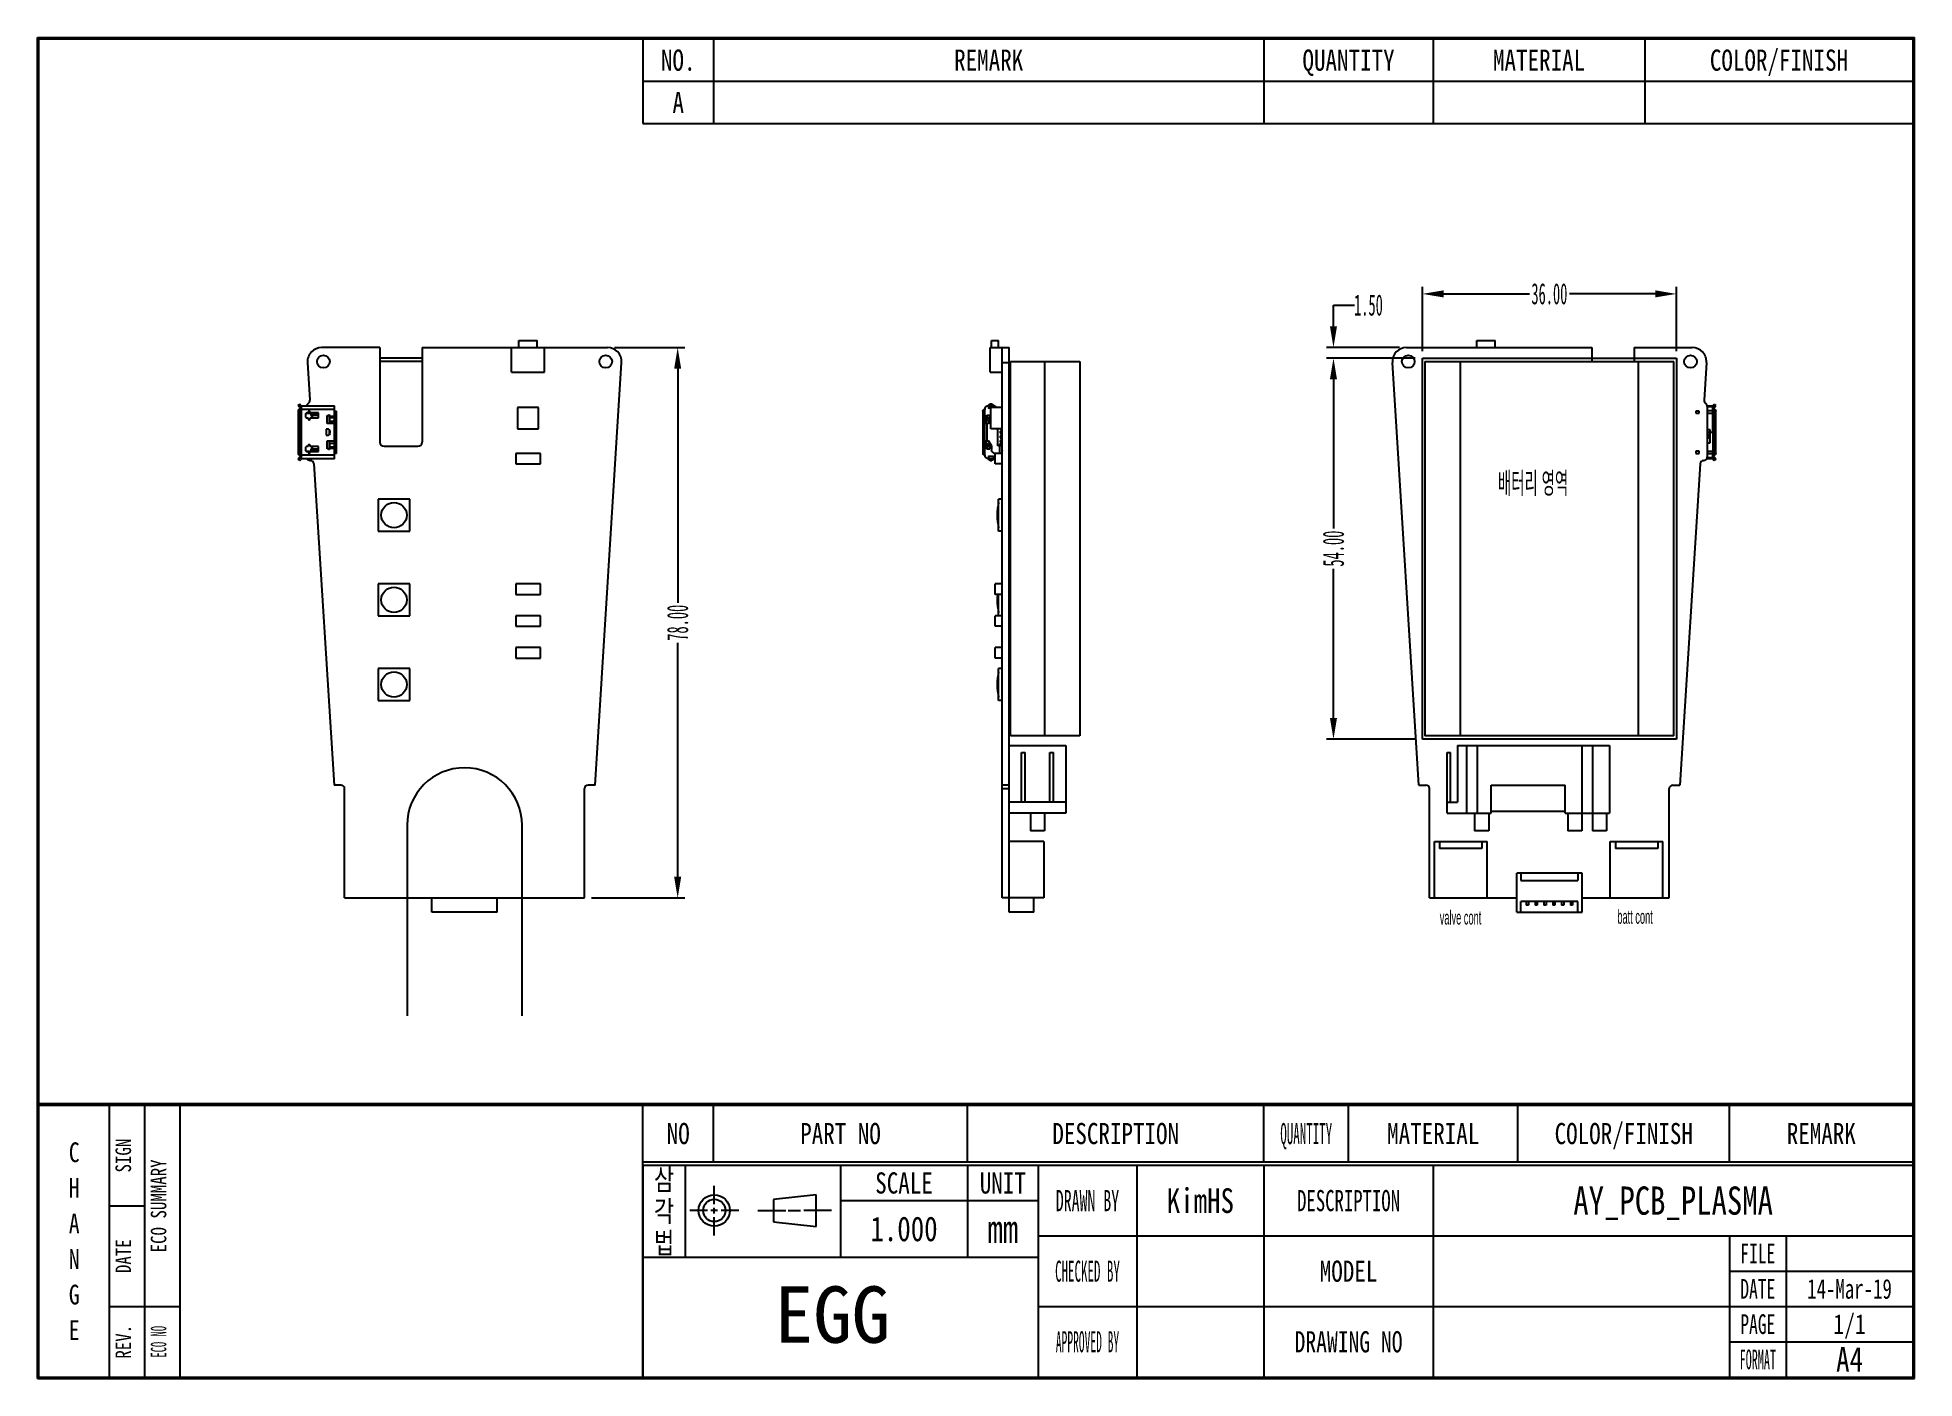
# Model space of a CAD drawing. Header units: millimetres. Extents: x 15 to 281, y 10 to 200.
import ezdxf

# ---------------------------------------------------------------- set-up
doc = ezdxf.new("R2010")
doc.units = ezdxf.units.MM
doc.header["$LTSCALE"] = 16.335
doc.header["$PDSIZE"] = 0.5
doc.layers.get('0').update_dxf_attribs({"linetype": 'CONTINUOUS'})
doc.layers.get('Defpoints').update_dxf_attribs({"linetype": 'CONTINUOUS'})
for name, color, linetype in [('3_ALL_AXES', 7, 'CONTINUOUS'), ('5_ALL_CURVES', 7, 'CONTINUOUS'), ('7_ALL_FEATURES', 7, 'CONTINUOUS')]:
    doc.layers.add(name, color=color, linetype=linetype)
doc.styles.get("Standard").update_dxf_attribs({"font": 'txt', "width": 0.5})
doc.styles.add('TEXTSTYLE_2', font='txt')
doc.styles.add('TEXTSTYLE_3', font='txt', dxfattribs={"width": 0.8})
doc.styles.add('TEXTSTYLE_4', font='txt', dxfattribs={"width": 0.55})
doc.styles.add('TEXTSTYLE_5', font='txt', dxfattribs={"width": 0.65})
doc.styles.add('TEXTSTYLE_6', font='txt', dxfattribs={"width": 0.45})
doc.styles.add('TEXTSTYLE_7', font='txt', dxfattribs={"width": 0.7})
doc.styles.add('TEXTSTYLE_8', font='txt', dxfattribs={"width": 0.4})
doc.styles.add('TEXTSTYLE_9', font='txt', dxfattribs={"width": 0.75})
doc.dimstyles.get("Standard").update_dxf_attribs({"dimtxt": 3, "dimasz": 3, "dimexe": 0.18, "dimexo": 0.0625, "dimgap": 0.09, "dimtad": 1, "dimzin": 0, "dimdsep": 46, "dimtxsty": 'STANDARD', "dimcen": 0.09, "dimadec": 0, "dimazin": 0, "dimtol": 1, "dimtp": 0.016, "dimtm": 0.016, "dimtfac": 1, "dimtofl": 0, "dimtmove": 0, "dimatfit": 3, "dimfxl": 1, "dimtolj": 1, "dimtzin": 0, "dimarcsym": 0})

# ---------------------------------------------------------------- blocks, each defined once
blk = doc.blocks.new('SYMBOL_2_BL0', base_point=(117.48, 33.77))
at = {"color": 3, "linetype": 'Continuous'}
for p, q in [((110.91, 34.68), (110.91, 37.27)), ((125.33, 36.01), (119.3, 35.35)), ((119.3, 35.35), (119.3, 32.2)), ((125.33, 31.54), (125.33, 36.01)), ((109.96, 33.8), (107.42, 33.8)), ((111.38, 33.8), (110.43, 33.8)), ((110.91, 33.36), (110.91, 34.19)), ((110.91, 30.27), (110.91, 32.86)), ((114.39, 33.8), (111.86, 33.8)), ((117.09, 33.8), (121.05, 33.8)), ((119.3, 32.2), (125.33, 31.54)), ((121.36, 33.8), (123.11, 33.8)), ((127.54, 33.8), (123.58, 33.8))]:
    blk.add_line(p, q, dxfattribs=at)
for radius in [2.22, 1.58]:
    blk.add_circle((110.91, 33.8), radius, dxfattribs=at)
blk = doc.blocks.new('*D1')
at = {"color": 1, "lineweight": -2, "transparency": 16777216}
for p, q in [((96.78, 156.08), (106.72, 156.08)), ((105.72, 153.08), (105.72, 119.92)), ((105.72, 81.08), (105.72, 114.24)), ((93.52, 78.08), (106.72, 78.08))]:
    blk.add_line(p, q, dxfattribs=at)
at = {"color": 1, "transparency": 16777216}
for points in [[(105.22, 153.08), (106.22, 153.08), (105.72, 156.08)], [(105.22, 81.08), (106.22, 81.08), (105.72, 78.08)]]:
    blk.add_solid(points, dxfattribs=at)
at = {"layer": 'Defpoints', "color": 0, "transparency": 16777216}
for p in [(95.78, 156.08), (92.52, 78.08), (105.72, 78.08)]:
    blk.add_point(p, dxfattribs=at)
at = {"color": 1, "transparency": 16777216, "insert": (105.72, 117.08), "char_height": 3, "attachment_point": 5, "rotation": 90}
blk.add_mtext('\\A1;78.00', dxfattribs=at)
blk = doc.blocks.new('*D2')
at = {"color": 1, "lineweight": -2, "transparency": 16777216}
for p, q in [((198.66, 159.08), (198.66, 162.08)), ((198.66, 162.08), (201.66, 162.08)), ((208, 156.08), (197.66, 156.08)), ((210.26, 154.58), (197.66, 154.58)), ((198.66, 151.58), (198.66, 148.58))]:
    blk.add_line(p, q, dxfattribs=at)
at = {"color": 1, "transparency": 16777216}
for points in [[(198.16, 159.08), (199.16, 159.08), (198.66, 156.08)], [(198.16, 151.58), (199.16, 151.58), (198.66, 154.58)]]:
    blk.add_solid(points, dxfattribs=at)
at = {"layer": 'Defpoints', "color": 0, "transparency": 16777216}
for p in [(198.66, 156.08), (209, 156.08), (211.26, 154.58)]:
    blk.add_point(p, dxfattribs=at)
at = {"color": 1, "transparency": 16777216, "insert": (203.62, 162.08), "char_height": 3, "attachment_point": 5}
blk.add_mtext('\\A1;1.50', dxfattribs=at)
blk = doc.blocks.new('*D3')
at = {"color": 1, "lineweight": -2, "transparency": 16777216}
for p, q in [((210.26, 154.58), (197.66, 154.58)), ((198.66, 151.58), (198.66, 130.42)), ((198.66, 103.58), (198.66, 124.74)), ((210.26, 100.58), (197.66, 100.58))]:
    blk.add_line(p, q, dxfattribs=at)
at = {"color": 1, "transparency": 16777216}
for points in [[(198.16, 151.58), (199.16, 151.58), (198.66, 154.58)], [(198.16, 103.58), (199.16, 103.58), (198.66, 100.58)]]:
    blk.add_solid(points, dxfattribs=at)
at = {"layer": 'Defpoints', "color": 0, "transparency": 16777216}
for p in [(211.26, 154.58), (198.66, 100.58), (211.26, 100.58)]:
    blk.add_point(p, dxfattribs=at)
at = {"color": 1, "transparency": 16777216, "insert": (198.66, 127.58), "char_height": 3, "attachment_point": 5, "rotation": 90}
blk.add_mtext('\\A1;54.00', dxfattribs=at)
blk = doc.blocks.new('*D4')
at = {"color": 1, "lineweight": -2, "transparency": 16777216}
for p, q in [((211.26, 155.58), (211.26, 164.68)), ((214.26, 163.68), (226.42, 163.68)), ((244.26, 163.68), (232.1, 163.68)), ((247.26, 155.58), (247.26, 164.68))]:
    blk.add_line(p, q, dxfattribs=at)
at = {"color": 1, "transparency": 16777216}
for points in [[(214.26, 164.18), (214.26, 163.18), (211.26, 163.68)], [(244.26, 164.18), (244.26, 163.18), (247.26, 163.68)]]:
    blk.add_solid(points, dxfattribs=at)
at = {"layer": 'Defpoints', "color": 0, "transparency": 16777216}
for p in [(247.26, 163.68), (211.26, 154.58), (247.26, 154.58)]:
    blk.add_point(p, dxfattribs=at)
at = {"color": 1, "transparency": 16777216, "insert": (229.26, 163.68), "char_height": 3, "attachment_point": 5}
blk.add_mtext('\\A1;36.00', dxfattribs=at)

msp = doc.modelspace()

# ---------------------------------------------------------------- linework, layer by layer
at = {"color": 7, "linetype": 'Continuous'}
for p, q in [((15, 10), (15, 200)), ((15, 200), (281, 200)), ((15.1, 10.1), (15.1, 199.9)), ((15.1, 199.9), (280.9, 199.9)), ((15.2, 10.2), (15.2, 199.8)), ((15.2, 199.8), (280.8, 199.8)), ((280.8, 10.2), (280.8, 199.8)), ((280.9, 10.1), (280.9, 199.9)), ((281, 10), (281, 200)), ((15.2, 48.975), (280.8, 48.975)), ((15.2, 48.95), (280.8, 48.95)), ((15.2, 48.925), (280.8, 48.925)), ((15.2, 48.9), (280.8, 48.9)), ((15.2, 48.875), (280.8, 48.875)), ((15.2, 48.85), (280.8, 48.85)), ((15.2, 48.825), (280.8, 48.825)), ((15.2, 48.8), (280.8, 48.8)), ((15.2, 48.775), (280.8, 48.775)), ((15.2, 48.75), (280.8, 48.75)), ((15.2, 48.725), (280.8, 48.725)), ((15.2, 48.7), (280.8, 48.7)), ((15, 10), (281, 10)), ((15.1, 10.1), (280.9, 10.1)), ((15.2, 10.2), (280.8, 10.2))]:
    msp.add_line(p, q, dxfattribs=at)
at = {"color": 2, "linetype": 'Continuous'}
for p, q in [((100.8, 199.8), (280.8, 199.8)), ((100.8, 199.8), (100.8, 187.8)), ((110.8, 199.8), (110.8, 187.8)), ((188.8, 199.8), (188.8, 187.8)), ((212.8, 199.8), (212.8, 187.8)), ((242.8, 199.8), (242.8, 187.8)), ((280.8, 199.8), (280.8, 187.8)), ((100.8, 193.8), (280.8, 193.8)), ((100.8, 187.8), (280.8, 187.8)), ((15.2, 10.2), (15.2, 48.7)), ((15.2, 48.7), (35.2, 48.7)), ((25.2, 10.2), (25.2, 48.7)), ((30.2, 10.2), (30.2, 48.7)), ((35.2, 10.2), (35.2, 48.7)), ((100.8, 40.7), (100.8, 48.7)), ((100.8, 48.7), (280.8, 48.7)), ((110.8, 40.7), (110.8, 48.7)), ((146.8, 40.7), (146.8, 48.7)), ((188.8, 40.7), (188.8, 48.7)), ((200.8, 40.7), (200.8, 48.7)), ((224.8, 40.7), (224.8, 48.7)), ((254.8, 40.7), (254.8, 48.7)), ((280.8, 40.7), (280.8, 48.7)), ((100.8, 40.7), (280.8, 40.7)), ((100.8, 40.7), (280.8, 40.7)), ((100.8, 10.2), (100.8, 40.7)), ((100.8, 40.2), (280.8, 40.2)), ((100.8, 40.2), (100.8, 10.2)), ((106.8, 40.2), (106.8, 27.2)), ((128.8, 40.2), (128.8, 27.2)), ((146.8, 40.2), (146.8, 27.2)), ((156.8, 40.2), (156.8, 10.2)), ((170.8, 40.2), (170.8, 10.2)), ((188.8, 40.2), (188.8, 10.2)), ((212.8, 40.2), (212.8, 10.2)), ((280.8, 40.2), (280.8, 10.2)), ((128.8, 35.2), (156.8, 35.2)), ((25.2, 34.45), (30.2, 34.45)), ((156.8, 30.2), (280.8, 30.2)), ((254.8, 30.2), (254.8, 10.2)), ((262.8, 30.2), (262.8, 10.2)), ((100.8, 27.2), (156.8, 27.2)), ((254.8, 25.2), (280.8, 25.2)), ((25.2, 20.2), (35.2, 20.2)), ((156.8, 20.2), (280.8, 20.2)), ((254.8, 15.2), (280.8, 15.2)), ((15.2, 10.2), (35.2, 10.2)), ((100.8, 10.2), (280.8, 10.2))]:
    msp.add_line(p, q, dxfattribs=at)
at = {"layer": '3_ALL_AXES', "color": 6, "linetype": 'Continuous'}
for p, q in [((216.26, 99.679), (237.76, 99.679)), ((217.51, 99.679), (217.51, 90.079)), ((219.01, 99.679), (219.01, 90.079)), ((233.86, 99.679), (233.86, 87.579)), ((235.36, 99.679), (235.36, 87.579)), ((221.01, 94.079), (231.51, 94.079)), ((221.01, 90.079), (221.01, 94.079)), ((231.51, 90.079), (231.51, 94.079)), ((155.71, 90.079), (155.71, 87.579)), ((157.71, 90.079), (157.71, 87.579)), ((214.76, 90.079), (221.01, 90.079)), ((218.66, 90.079), (218.66, 87.579)), ((220.66, 90.079), (220.66, 87.579)), ((221.01, 90.379), (231.51, 90.379)), ((231.51, 90.079), (237.76, 90.079)), ((231.86, 90.079), (231.86, 87.579)), ((237.36, 90.079), (237.36, 87.579)), ((157.71, 87.579), (155.71, 87.579)), ((220.66, 87.579), (218.66, 87.579)), ((233.86, 87.579), (231.86, 87.579)), ((237.36, 87.579), (235.36, 87.579)), ((224.635, 76.079), (224.635, 81.579)), ((233.885, 76.079), (233.885, 81.579)), ((70.894, 76.079), (70.894, 78.079)), ((80.144, 76.079), (80.144, 78.079)), ((152.71, 76.079), (152.71, 78.079)), ((156.21, 76.079), (156.21, 78.079)), ((225.985, 77.579), (225.985, 77.079)), ((226.285, 77.579), (226.285, 77.079)), ((227.235, 77.579), (227.235, 77.079)), ((227.535, 77.579), (227.535, 77.079)), ((228.485, 77.579), (228.485, 77.079)), ((228.785, 77.579), (228.785, 77.079)), ((229.735, 77.579), (229.735, 77.079)), ((230.035, 77.579), (230.035, 77.079)), ((230.985, 77.579), (230.985, 77.079)), ((231.285, 77.579), (231.285, 77.079)), ((232.235, 77.579), (232.235, 77.079)), ((232.535, 77.579), (232.535, 77.079)), ((80.144, 76.079), (70.894, 76.079)), ((156.21, 76.079), (152.71, 76.079)), ((226.285, 77.079), (225.985, 77.079)), ((227.535, 77.079), (227.235, 77.079)), ((228.785, 77.079), (228.485, 77.079)), ((230.035, 77.079), (229.735, 77.079)), ((231.285, 77.079), (230.985, 77.079)), ((232.535, 77.079), (232.235, 77.079))]:
    msp.add_line(p, q, dxfattribs=at)
at = {"layer": '3_ALL_AXES', "color": 7, "linetype": 'Continuous'}
for centre in [(55.519, 154.079), (95.519, 154.079), (209.26, 154.079), (249.26, 154.079)]:
    msp.add_circle(centre, 0.9, dxfattribs=at)
at = {"layer": '5_ALL_CURVES', "color": 4, "linetype": 'Continuous'}
msp.add_line((69.519, 154.579), (63.519, 154.579), dxfattribs=at)
at = {"layer": '5_ALL_CURVES', "color": 5, "linetype": 'Continuous'}
for p, q in [((211.26, 100.579), (211.26, 154.579)), ((211.26, 154.579), (247.26, 154.579)), ((247.26, 154.579), (247.26, 100.579)), ((247.26, 100.579), (211.26, 100.579)), ((67.369, 88.379), (67.369, 61.379)), ((83.669, 61.379), (83.669, 88.379))]:
    msp.add_line(p, q, dxfattribs=at)
msp.add_arc((75.519, 88.379), 8.15, 0, 180, dxfattribs=at)
at = {"layer": '7_ALL_FEATURES', "color": 6, "linetype": 'Continuous'}
for p, q in [((83.219, 156.079), (83.219, 157.079)), ((83.219, 157.079), (85.819, 157.079)), ((85.819, 156.079), (85.819, 157.079)), ((150.21, 156.079), (150.21, 157.079)), ((150.21, 157.079), (151.21, 157.079)), ((151.21, 156.079), (151.21, 157.079)), ((82.169, 152.579), (82.169, 156.079)), ((86.869, 152.579), (86.869, 156.079)), ((150.01, 152.579), (150.01, 156.079)), ((82.169, 152.579), (86.869, 152.579)), ((150.01, 152.579), (151.71, 152.579)), ((152.91, 101.079), (152.91, 154.079)), ((152.91, 154.079), (162.71, 154.079)), ((157.71, 154.079), (157.71, 101.079)), ((162.71, 154.079), (162.71, 101.079)), ((211.61, 154.079), (211.61, 101.079)), ((211.61, 154.079), (246.91, 154.079)), ((216.61, 154.079), (216.61, 101.079)), ((241.91, 101.079), (241.91, 154.079)), ((246.91, 101.079), (246.91, 154.079)), ((51.938, 147.878), (52.169, 148.069)), ((52.137, 147.638), (51.938, 147.878)), ((51.939, 147.079), (51.939, 141.079)), ((52.173, 147.079), (51.939, 147.079)), ((57.069, 147.279), (52.064, 147.279)), ((52.066, 147.724), (52.297, 147.915)), ((52.369, 147.829), (52.137, 147.638)), ((52.297, 147.915), (52.169, 148.069)), ((52.173, 147.079), (52.173, 141.079)), ((52.297, 147.915), (52.369, 147.829)), ((52.369, 147.829), (52.369, 140.329)), ((52.369, 147.829), (57.069, 147.829)), ((52.967, 146.604), (52.967, 146.304)), ((53.759, 146.748), (53.038, 146.748)), ((53.369, 146.804), (53.198, 146.804)), ((53.369, 146.929), (53.369, 146.804)), ((53.369, 146.925), (53.619, 146.925)), ((53.619, 146.804), (53.619, 146.929)), ((54.839, 146.804), (53.619, 146.804)), ((53.759, 146.479), (53.759, 146.804)), ((53.919, 146.329), (53.909, 146.329)), ((53.919, 146.328), (54.069, 146.328)), ((54.069, 146.328), (54.069, 146.804)), ((54.839, 146.784), (54.069, 146.784)), ((54.069, 146.485), (54.839, 146.485)), ((54.839, 146.478), (54.069, 146.478)), ((54.839, 146.104), (54.839, 146.804)), ((56.069, 145.289), (56.069, 146.449)), ((56.069, 146.449), (56.219, 146.449)), ((56.219, 146.449), (56.219, 146.517)), ((56.219, 146.517), (56.369, 146.517)), ((56.349, 146.449), (56.349, 145.289)), ((56.349, 146.449), (56.369, 146.449)), ((56.369, 146.517), (56.369, 145.695)), ((56.369, 146.367), (57.069, 146.367)), ((57.069, 145.289), (57.069, 147.829)), ((57.069, 147.079), (57.369, 147.079)), ((57.369, 146.529), (57.069, 146.529)), ((57.369, 141.079), (57.369, 147.079)), ((83.019, 147.579), (83.019, 144.579)), ((86.019, 147.579), (83.019, 147.579)), ((86.019, 144.579), (86.019, 147.579)), ((148.985, 147.079), (148.985, 141.079)), ((149.23, 147.279), (149.141, 147.279)), ((149.23, 140.879), (149.23, 147.279)), ((149.53, 146.367), (149.23, 146.367)), ((149.548, 146.31), (149.303, 146.138)), ((149.53, 146.367), (149.53, 146.449)), ((149.955, 146.449), (149.53, 146.449)), ((149.916, 145.785), (149.548, 146.31)), ((149.78, 147.829), (149.78, 147.529)), ((149.78, 147.829), (150.423, 147.829)), ((149.78, 147.529), (150.11, 147.529)), ((149.782, 147.524), (150.11, 147.524)), ((149.83, 147.915), (149.83, 147.829)), ((149.955, 145.604), (149.955, 146.449)), ((150.223, 148.069), (150.03, 148.069)), ((150.11, 144.579), (150.11, 147.579)), ((151.71, 147.579), (150.11, 147.579)), ((150.423, 147.829), (150.423, 147.915)), ((150.423, 147.579), (150.423, 147.829)), ((150.812, 147.668), (150.723, 147.579)), ((150.812, 147.668), (150.901, 147.579)), ((251.634, 147.829), (252.411, 147.829)), ((251.645, 147.731), (251.645, 140.579)), ((252.41, 147.668), (251.645, 147.668)), ((251.645, 147.137), (252.41, 147.137)), ((252.715, 146.748), (251.645, 146.748)), ((252.715, 147.279), (252.409, 147.279)), ((252.41, 144.089), (252.41, 147.829)), ((252.411, 147.829), (252.61, 148.069)), ((252.411, 147.829), (252.411, 147.829)), ((252.411, 147.829), (252.642, 147.638)), ((252.482, 147.915), (252.713, 147.724)), ((252.605, 144.289), (252.605, 146.548)), ((252.84, 146.548), (252.605, 146.548)), ((252.61, 148.069), (252.841, 147.878)), ((252.642, 147.638), (252.841, 147.878)), ((252.644, 147.279), (252.644, 146.748)), ((252.84, 141.079), (252.84, 147.079)), ((53.198, 146.104), (53.369, 146.104)), ((53.369, 146.104), (53.369, 145.979)), ((53.619, 145.979), (53.619, 146.104)), ((53.619, 146.104), (54.839, 146.104)), ((55.919, 144.489), (55.919, 143.669)), ((56.219, 144.489), (55.919, 144.489)), ((55.919, 143.669), (56.219, 143.669)), ((57.369, 145.289), (56.069, 145.289)), ((56.349, 144.452), (56.349, 143.706)), ((57.069, 146.138), (56.369, 146.138)), ((56.769, 145.613), (56.469, 145.613)), ((56.469, 143.919), (56.469, 144.239)), ((57.068, 142.869), (57.068, 145.289)), ((57.069, 145.982), (57.369, 145.982)), ((83.019, 144.579), (86.019, 144.579)), ((149.774, 145.289), (149.23, 145.289)), ((149.67, 145.613), (149.303, 146.138)), ((149.432, 145.953), (149.432, 145.289)), ((149.744, 146.03), (149.498, 145.858)), ((149.531, 145.289), (149.531, 142.869)), ((149.916, 145.785), (149.67, 145.613)), ((149.774, 145.289), (150.11, 145.872)), ((151.71, 144.579), (150.11, 144.579)), ((151.074, 142.154), (151.074, 144.579)), ((151.432, 144.204), (151.432, 143.954)), ((151.432, 144.204), (151.71, 144.204)), ((151.432, 143.954), (151.71, 143.954)), ((151.552, 144.579), (151.552, 144.204)), ((151.552, 143.954), (151.552, 143.554)), ((151.56, 143.954), (151.56, 144.204)), ((252.06, 144.429), (251.645, 144.429)), ((251.673, 143.838), (251.9, 143.508)), ((251.916, 143.519), (251.689, 143.849)), ((251.805, 144.089), (252.715, 144.089)), ((251.805, 144.069), (252.715, 144.069)), ((252.06, 144.089), (252.06, 144.429)), ((252.06, 142.579), (252.06, 144.069)), ((252.409, 144.069), (252.409, 144.089)), ((252.41, 144.069), (252.41, 141.409)), ((252.605, 144.289), (252.84, 144.289)), ((252.605, 141.609), (252.605, 143.869)), ((252.84, 143.869), (252.605, 143.869)), ((252.644, 144.089), (252.644, 144.069)), ((51.939, 141.079), (52.173, 141.079)), ((52.967, 141.854), (52.967, 141.554)), ((53.039, 141.409), (53.759, 141.409)), ((53.369, 142.054), (53.198, 142.054)), ((53.198, 141.354), (53.369, 141.354)), ((53.369, 142.179), (53.369, 142.054)), ((53.369, 141.354), (53.369, 141.229)), ((53.619, 141.232), (53.369, 141.232)), ((53.619, 142.054), (53.619, 142.179)), ((54.839, 142.054), (53.619, 142.054)), ((53.619, 141.229), (53.619, 141.354)), ((53.619, 141.354), (54.839, 141.354)), ((53.759, 141.354), (53.759, 141.679)), ((53.909, 141.829), (53.919, 141.829)), ((54.069, 141.829), (53.919, 141.829)), ((54.069, 141.354), (54.069, 141.829)), ((54.069, 141.68), (54.839, 141.68)), ((54.839, 141.673), (54.069, 141.673)), ((54.069, 141.373), (54.839, 141.373)), ((54.839, 141.354), (54.839, 142.054)), ((56.069, 141.709), (56.069, 142.869)), ((56.069, 142.869), (57.369, 142.869)), ((56.219, 141.709), (56.069, 141.709)), ((56.219, 141.64), (56.219, 141.709)), ((56.369, 141.64), (56.219, 141.64)), ((56.349, 142.869), (56.349, 141.709)), ((56.349, 141.709), (56.369, 141.709)), ((56.369, 142.463), (56.369, 141.64)), ((56.369, 142.02), (57.069, 142.02)), ((57.069, 141.79), (56.369, 141.79)), ((56.469, 142.545), (56.769, 142.545)), ((57.069, 140.329), (57.069, 142.869)), ((57.069, 142.176), (57.369, 142.176)), ((57.069, 141.629), (57.369, 141.629)), ((57.369, 141.079), (57.069, 141.079)), ((82.769, 141.079), (82.769, 139.579)), ((86.269, 141.079), (82.769, 141.079)), ((86.269, 139.579), (86.269, 141.079)), ((149.23, 142.869), (149.774, 142.869)), ((149.53, 141.79), (149.23, 141.79)), ((149.303, 142.02), (149.67, 142.545)), ((149.548, 141.848), (149.303, 142.02)), ((149.432, 142.869), (149.432, 142.204)), ((149.498, 142.299), (149.744, 142.127)), ((149.53, 141.709), (149.53, 141.79)), ((149.53, 141.709), (149.955, 141.709)), ((149.548, 141.848), (149.916, 142.373)), ((149.67, 142.545), (149.916, 142.373)), ((150.174, 142.176), (149.774, 142.869)), ((149.955, 141.709), (149.955, 142.554)), ((150.174, 142.176), (150.174, 141.629)), ((150.71, 139.579), (150.71, 141.079)), ((151.71, 141.079), (150.71, 141.079)), ((151.68, 142.154), (151.074, 142.154)), ((151.272, 142.289), (151.272, 142.154)), ((151.272, 142.289), (151.504, 142.289)), ((151.277, 142.316), (151.277, 142.289)), ((151.552, 142.316), (151.277, 142.316)), ((151.379, 141.079), (151.379, 142.154)), ((151.432, 143.554), (151.432, 143.304)), ((151.432, 143.554), (151.71, 143.554)), ((151.432, 143.304), (151.71, 143.304)), ((151.432, 142.904), (151.432, 142.654)), ((151.432, 142.904), (151.71, 142.904)), ((151.432, 142.654), (151.71, 142.654)), ((151.504, 142.154), (151.504, 142.316)), ((151.552, 143.304), (151.552, 142.904)), ((151.552, 142.654), (151.552, 142.316)), ((151.56, 143.304), (151.56, 143.554)), ((151.56, 142.654), (151.56, 142.904)), ((151.68, 142.154), (151.68, 141.079)), ((151.71, 141.379), (151.68, 141.379)), ((251.784, 143.289), (251.645, 143.289)), ((251.645, 143.269), (251.784, 143.269)), ((251.645, 142.579), (252.06, 142.579)), ((251.645, 141.409), (252.715, 141.409)), ((252.41, 141.02), (251.645, 141.02)), ((252.41, 140.329), (252.41, 141.409)), ((252.605, 141.609), (252.84, 141.609)), ((252.644, 141.409), (252.644, 140.879)), ((51.938, 140.28), (52.137, 140.52)), ((52.169, 140.088), (51.938, 140.28)), ((52.064, 140.879), (57.069, 140.879)), ((52.297, 140.242), (52.066, 140.434)), ((52.369, 140.328), (52.137, 140.52)), ((52.169, 140.088), (52.297, 140.242)), ((52.369, 140.328), (52.297, 140.242)), ((57.069, 140.329), (52.369, 140.329)), ((82.769, 139.579), (86.269, 139.579)), ((149.141, 140.879), (149.23, 140.879)), ((149.78, 140.629), (149.78, 140.329)), ((150.423, 140.629), (149.78, 140.629)), ((150.423, 140.329), (149.78, 140.329)), ((150.421, 140.634), (149.782, 140.634)), ((149.83, 140.328), (149.83, 140.242)), ((150.03, 140.088), (150.223, 140.088)), ((150.423, 140.629), (150.423, 140.329)), ((150.423, 140.242), (150.423, 140.329)), ((150.71, 140.819), (150.598, 140.707)), ((150.71, 140.812), (150.6, 140.702)), ((150.6, 140.702), (150.71, 140.592)), ((151.71, 139.579), (150.71, 139.579)), ((252.41, 140.329), (251.576, 140.329)), ((251.636, 140.49), (252.41, 140.49)), ((252.409, 140.879), (252.715, 140.879)), ((252.411, 140.329), (252.642, 140.52)), ((252.411, 140.329), (252.61, 140.088)), ((252.713, 140.434), (252.482, 140.242)), ((252.841, 140.28), (252.61, 140.088)), ((252.642, 140.52), (252.841, 140.28)), ((63.269, 134.579), (63.269, 130.079)), ((67.769, 134.579), (63.269, 134.579)), ((67.769, 130.079), (67.769, 134.579)), ((151.21, 130.079), (151.21, 134.579)), ((151.71, 134.579), (151.21, 134.579)), ((151.01, 132.351), (151.01, 132.306)), ((63.269, 130.079), (67.769, 130.079)), ((151.71, 130.079), (151.21, 130.079)), ((63.269, 122.579), (63.269, 118.079)), ((67.769, 122.579), (63.269, 122.579)), ((67.769, 118.079), (67.769, 122.579)), ((86.269, 122.579), (82.769, 122.579)), ((82.769, 122.579), (82.769, 121.079)), ((86.269, 121.079), (86.269, 122.579)), ((150.71, 121.079), (150.71, 122.579)), ((151.71, 122.579), (150.71, 122.579)), ((82.769, 121.079), (86.269, 121.079)), ((151.71, 121.079), (150.71, 121.079)), ((151.01, 120.351), (151.01, 120.306)), ((151.21, 118.079), (151.21, 121.079)), ((63.269, 118.079), (67.769, 118.079)), ((86.269, 118.079), (82.769, 118.079)), ((82.769, 118.079), (82.769, 116.579)), ((86.269, 116.579), (86.269, 118.079)), ((150.71, 116.579), (150.71, 118.079)), ((151.71, 118.079), (150.71, 118.079)), ((82.769, 116.579), (86.269, 116.579)), ((151.71, 116.579), (150.71, 116.579)), ((86.269, 113.579), (82.769, 113.579)), ((82.769, 113.579), (82.769, 112.079)), ((82.769, 112.079), (86.269, 112.079)), ((86.269, 112.079), (86.269, 113.579)), ((150.71, 112.079), (150.71, 113.579)), ((151.71, 113.579), (150.71, 113.579)), ((151.71, 112.079), (150.71, 112.079)), ((63.269, 110.579), (63.269, 106.079)), ((67.769, 110.579), (63.269, 110.579)), ((67.769, 106.079), (67.769, 110.579)), ((151.71, 110.579), (151.21, 110.579)), ((151.21, 106.079), (151.21, 110.579)), ((151.01, 108.351), (151.01, 108.306)), ((63.269, 106.079), (67.769, 106.079)), ((151.71, 106.079), (151.21, 106.079)), ((152.71, 99.679), (160.71, 99.679)), ((162.71, 101.079), (152.91, 101.079)), ((154.46, 98.679), (154.96, 98.679)), ((154.46, 91.679), (154.46, 98.679)), ((154.96, 91.679), (154.96, 98.679)), ((158.46, 98.679), (158.96, 98.679)), ((158.46, 91.679), (158.46, 98.679)), ((158.96, 91.679), (158.96, 98.679)), ((160.71, 99.679), (160.71, 90.079)), ((246.91, 101.079), (211.61, 101.079)), ((214.76, 98.679), (215.26, 98.679)), ((214.76, 90.079), (214.76, 98.679)), ((215.26, 91.679), (215.26, 98.679)), ((216.26, 99.679), (216.26, 91.679)), ((237.76, 99.679), (237.76, 90.079)), ((160.71, 91.679), (152.71, 91.679)), ((214.76, 91.679), (216.26, 91.679)), ((160.71, 90.079), (152.71, 90.079)), ((157.61, 86.079), (152.71, 86.079)), ((157.61, 86.079), (157.61, 78.079)), ((212.96, 86.079), (220.46, 86.079)), ((212.96, 78.079), (212.96, 86.079)), ((213.71, 86.079), (213.71, 85.079)), ((219.71, 86.079), (219.71, 85.079)), ((220.46, 78.079), (220.46, 86.079)), ((237.86, 86.079), (245.36, 86.079)), ((237.86, 78.079), (237.86, 86.079)), ((238.61, 86.079), (238.61, 85.079)), ((244.61, 86.079), (244.61, 85.079)), ((245.36, 78.079), (245.36, 86.079)), ((219.71, 85.079), (213.71, 85.079)), ((244.61, 85.079), (238.61, 85.079)), ((233.885, 81.579), (224.635, 81.579)), ((225.235, 81.579), (225.235, 80.579)), ((225.235, 80.579), (233.285, 80.579)), ((233.285, 81.579), (233.285, 80.579)), ((233.285, 77.579), (225.235, 77.579)), ((225.235, 76.079), (225.235, 77.579)), ((233.285, 76.079), (233.285, 77.579)), ((224.635, 76.079), (233.885, 76.079))]:
    msp.add_line(p, q, dxfattribs=at)
at = {"layer": '7_ALL_FEATURES', "color": 7, "linetype": 'Continuous'}
for p, q in [((218.96, 156.079), (218.96, 157.079)), ((218.96, 157.079), (221.56, 157.079)), ((221.56, 156.079), (221.56, 157.079)), ((63.519, 156.079), (55.262, 156.079)), ((63.519, 156.079), (63.519, 142.679)), ((69.519, 156.079), (69.519, 142.679)), ((69.519, 156.079), (95.777, 156.079)), ((150.01, 156.079), (152.71, 156.079)), ((151.71, 78.079), (151.71, 156.079)), ((152.71, 78.079), (152.71, 156.079)), ((209.002, 156.079), (235.26, 156.079)), ((235.26, 156.079), (235.26, 154.079)), ((241.26, 156.079), (241.26, 154.079)), ((241.26, 156.079), (249.517, 156.079)), ((53.266, 153.954), (53.601, 148.609)), ((69.519, 154.079), (63.519, 154.079)), ((94.021, 94.079), (97.773, 153.954)), ((151.71, 153.954), (152.71, 153.954)), ((210.758, 94.079), (207.006, 153.954)), ((251.513, 153.954), (251.178, 148.609)), ((250.01, 147.079), (250.01, 146.779)), ((250.51, 147.079), (250.01, 147.079)), ((250.01, 146.779), (250.51, 146.779)), ((250.51, 146.779), (250.51, 147.079)), ((64.119, 142.079), (68.919, 142.079)), ((250.01, 141.379), (250.01, 141.079)), ((250.51, 141.379), (250.01, 141.379)), ((250.01, 141.079), (250.51, 141.079)), ((250.51, 141.079), (250.51, 141.379)), ((53.634, 140.079), (53.666, 140.079)), ((54.165, 139.61), (57.018, 94.079)), ((250.614, 139.61), (247.761, 94.079)), ((251.113, 140.079), (251.145, 140.079)), ((58.019, 94.079), (57.018, 94.079)), ((58.519, 78.079), (58.519, 93.579)), ((92.519, 78.079), (92.519, 93.579)), ((94.021, 94.079), (93.019, 94.079)), ((152.71, 94.079), (151.71, 94.079)), ((151.71, 93.579), (152.71, 93.579)), ((210.758, 94.079), (211.76, 94.079)), ((212.26, 78.079), (212.26, 93.579)), ((246.26, 78.079), (246.26, 93.579)), ((246.76, 94.079), (247.761, 94.079)), ((58.519, 78.079), (92.519, 78.079)), ((157.61, 78.079), (151.71, 78.079)), ((212.26, 78.079), (224.635, 78.079)), ((212.26, 78.079), (224.635, 78.079)), ((233.885, 78.079), (246.26, 78.079)), ((233.885, 78.079), (246.26, 78.079))]:
    msp.add_line(p, q, dxfattribs=at)
at = {"layer": '7_ALL_FEATURES', "color": 6, "linetype": 'Continuous'}
for centre in [(65.519, 132.329), (65.519, 120.329), (65.519, 108.329)]:
    msp.add_circle(centre, 1.8, dxfattribs=at)
at = {"layer": '7_ALL_FEATURES', "color": 7, "linetype": 'Continuous'}
for centre, radius, start, end in [((55.262, 154.079), 2, 90, 183.58575), ((95.777, 154.079), 2, 356.41425, 90), ((209.002, 154.079), 2, 90, 183.58575), ((249.517, 154.079), 2, 356.41425, 90), ((53.634, 147.731), 0.5, 122.15747, 168.70134), ((53.102, 148.578), 0.5, 302.15747, 3.58575), ((251.677, 148.578), 0.5, 176.41425, 237.84253), ((251.145, 147.731), 0.5, 0, 57.84253), ((64.119, 142.679), 0.6, 180, 270), ((68.919, 142.679), 0.6, 270, 360), ((53.634, 140.579), 0.5, 210.12212, 270), ((53.666, 139.579), 0.5, 3.58575, 90), ((251.113, 139.579), 0.5, 90, 176.41425), ((251.145, 140.579), 0.5, 270, 360), ((58.019, 93.579), 0.5, 0, 90), ((93.019, 93.579), 0.5, 90, 180), ((211.76, 93.579), 0.5, 0, 90), ((246.76, 93.579), 0.5, 90, 180)]:
    msp.add_arc(centre, radius, start, end, dxfattribs=at)
at = {"layer": '7_ALL_FEATURES', "color": 6, "linetype": 'Continuous'}
for centre, radius, start, end in [((52.369, 147.83), 0.301, 219.68437, 270.05949), ((53.494, 146.929), 0.125, 0, 180), ((53.909, 146.479), 0.15, 180.06467, 269.93533), ((149.781, 147.278), 0.551, 90.05112, 179.94888), ((149.63, 146.367), 0.4, 180.00061, 214.99939), ((149.63, 146.367), 0.1, 180.00158, 214.99842), ((149.781, 147.278), 0.25, 90.0555, 111.92573), ((149.782, 147.173), 0.35, 90.05112, 105.72712), ((150.423, 147.279), 0.55, 45.00181, 89.99819), ((252.41, 147.83), 0.301, 270.05723, 320.31563), ((53.494, 145.979), 0.125, 180, 360), ((56.219, 144.238), 0.25, 0.0555, 89.9445), ((56.219, 143.919), 0.25, 270.0555, 359.9445), ((53.494, 142.179), 0.125, 0, 180), ((53.494, 141.229), 0.125, 180, 360), ((53.909, 141.679), 0.15, 90.06458, 179.93533), ((149.63, 141.79), 0.4, 145.00061, 179.99939), ((149.63, 141.79), 0.1, 145.00158, 179.99842), ((150.724, 141.629), 0.551, 180.05112, 269.94888), ((251.784, 143.429), 0.16, 270.06317, 359.93683), ((251.784, 143.429), 0.14, 270.06642, 359.93358), ((251.784, 143.429), 0.14, 0.00107, 34.50746), ((251.784, 143.429), 0.16, 0.00095, 34.50757), ((52.369, 140.328), 0.301, 89.90268, 140.31563), ((149.781, 140.879), 0.551, 180.05112, 269.94888), ((149.782, 140.984), 0.35, 254.27288, 269.94888), ((149.781, 140.879), 0.25, 248.07427, 269.9445), ((150.421, 140.884), 0.25, 270.00213, 314.99787), ((150.423, 140.879), 0.25, 270.00231, 314.99769), ((150.423, 140.879), 0.55, 270.00181, 301.51419), ((252.41, 140.328), 0.301, 39.68437, 89.94277), ((159.01, 132.351), 8, 167.16044, 180), ((159.01, 132.306), 8, 180, 192.83956), ((159.01, 120.351), 8, 174.77955, 180), ((159.01, 120.306), 8, 180, 192.83956), ((159.01, 108.351), 8, 167.16044, 180), ((159.01, 108.306), 8, 180, 192.83956)]:
    msp.add_arc(centre, radius, start, end, dxfattribs=at)
for points, knots in [([(52.064, 147.279), (52.055, 147.279), (52.038, 147.276), (52.015, 147.264), (51.993, 147.245), (51.974, 147.22), (51.959, 147.189), (51.943, 147.143), (51.939, 147.104), (51.939, 147.079)], [0, 0, 0, 0, 0.02463226, 0.05066283, 0.07906289, 0.11030338, 0.14435191, 0.18079267, 0.25792205, 0.25792205, 0.25792205, 0.25792205]), ([(52.173, 147.079), (52.173, 147.104), (52.178, 147.143), (52.193, 147.189), (52.209, 147.22), (52.227, 147.245), (52.249, 147.264), (52.273, 147.276), (52.29, 147.279), (52.298, 147.279)], [0, 0, 0, 0, 0.07712935, 0.11357011, 0.14761864, 0.17885913, 0.2072592, 0.23328978, 0.25792205, 0.25792205, 0.25792205, 0.25792205]), ([(53.198, 146.804), (53.17, 146.804), (53.111, 146.794), (53.031, 146.751), (52.978, 146.681), (52.967, 146.627), (52.967, 146.604)], [0, 0, 0, 0, 0.082627, 0.17674422, 0.26539476, 0.33665454, 0.33665454, 0.33665454, 0.33665454]), ([(52.967, 146.304), (52.967, 146.28), (52.978, 146.226), (53.031, 146.156), (53.111, 146.113), (53.17, 146.104), (53.198, 146.104)], [0, 0, 0, 0, 0.07114677, 0.15979299, 0.25391764, 0.33665481, 0.33665481, 0.33665481, 0.33665481]), ([(148.985, 147.079), (148.985, 147.105), (148.991, 147.143), (149.01, 147.19), (149.03, 147.22), (149.053, 147.246), (149.081, 147.264), (149.11, 147.276), (149.131, 147.279), (149.141, 147.279)], [0, 0, 0, 0, 0.07746205, 0.11492848, 0.15093616, 0.18528443, 0.21802159, 0.24948951, 0.2802196, 0.2802196, 0.2802196, 0.2802196]), ([(149.83, 147.915), (149.83, 147.925), (149.833, 147.946), (149.845, 147.975), (149.864, 148.002), (149.898, 148.034), (149.954, 148.062), (150.005, 148.069), (150.03, 148.069)], [0, 0, 0, 0, 0.03026518, 0.06131302, 0.09370822, 0.12780633, 0.20076159, 0.27819579, 0.27819579, 0.27819579, 0.27819579]), ([(150.223, 148.069), (150.249, 148.069), (150.3, 148.062), (150.356, 148.034), (150.39, 148.002), (150.409, 147.975), (150.421, 147.946), (150.423, 147.925), (150.423, 147.915)], [0, 0, 0, 0, 0.07743416, 0.15038942, 0.18448753, 0.21688274, 0.24793059, 0.27819578, 0.27819578, 0.27819578, 0.27819578]), ([(252.481, 146.748), (252.489, 146.748), (252.506, 146.746), (252.53, 146.734), (252.551, 146.715), (252.57, 146.689), (252.586, 146.659), (252.601, 146.612), (252.605, 146.574), (252.605, 146.548)], [0, 0, 0, 0, 0.02463226, 0.05066283, 0.07906289, 0.11030338, 0.14435191, 0.18079267, 0.25792205, 0.25792205, 0.25792205, 0.25792205]), ([(252.715, 147.279), (252.723, 147.279), (252.74, 147.276), (252.764, 147.264), (252.786, 147.245), (252.805, 147.22), (252.82, 147.189), (252.835, 147.143), (252.84, 147.104), (252.84, 147.079)], [0, 0, 0, 0, 0.02463226, 0.05066283, 0.07906289, 0.11030338, 0.14435191, 0.18079267, 0.25792205, 0.25792205, 0.25792205, 0.25792205]), ([(252.84, 146.548), (252.84, 146.574), (252.835, 146.612), (252.82, 146.659), (252.805, 146.689), (252.786, 146.715), (252.764, 146.734), (252.74, 146.746), (252.723, 146.748), (252.715, 146.748)], [0, 0, 0, 0, 0.07712935, 0.11357011, 0.14761864, 0.17885913, 0.2072592, 0.23328978, 0.25792205, 0.25792205, 0.25792205, 0.25792205]), ([(56.469, 145.613), (56.456, 145.613), (56.431, 145.617), (56.398, 145.634), (56.375, 145.661), (56.369, 145.684), (56.369, 145.695)], [0, 0, 0, 0, 0.03876333, 0.07566086, 0.10982888, 0.14210515, 0.14210515, 0.14210515, 0.14210515]), ([(57.069, 145.858), (57.069, 145.842), (57.065, 145.81), (57.048, 145.763), (57.02, 145.72), (56.982, 145.683), (56.936, 145.652), (56.866, 145.622), (56.808, 145.613), (56.769, 145.613)], [0, 0, 0, 0, 0.04828453, 0.09744991, 0.14817827, 0.20089085, 0.2556692, 0.31228434, 0.42860749, 0.42860749, 0.42860749, 0.42860749]), ([(251.805, 144.089), (251.778, 144.089), (251.72, 144.074), (251.659, 144.011), (251.645, 143.954), (251.645, 143.929)], [0, 0, 0, 0, 0.07989084, 0.1714362, 0.24797679, 0.24797679, 0.24797679, 0.24797679]), ([(251.665, 143.929), (251.665, 143.951), (251.678, 144.001), (251.731, 144.056), (251.782, 144.069), (251.805, 144.069)], [0, 0, 0, 0, 0.06696329, 0.14778101, 0.21694799, 0.21694799, 0.21694799, 0.21694799]), ([(251.689, 143.849), (251.676, 143.868), (251.666, 143.896), (251.665, 143.924), (251.665, 143.929)], [0, 0, 0, 0, 0.069166978, 0.083519393, 0.083519393, 0.083519393, 0.083519393]), ([(252.605, 144.289), (252.605, 144.263), (252.601, 144.225), (252.586, 144.178), (252.57, 144.148), (252.551, 144.122), (252.53, 144.103), (252.506, 144.091), (252.489, 144.089), (252.481, 144.089)], [0, 0, 0, 0, 0.07712935, 0.11357011, 0.14761864, 0.17885913, 0.2072592, 0.23328978, 0.25792205, 0.25792205, 0.25792205, 0.25792205]), ([(252.481, 144.069), (252.489, 144.069), (252.506, 144.066), (252.53, 144.054), (252.551, 144.035), (252.57, 144.01), (252.586, 143.979), (252.601, 143.933), (252.605, 143.894), (252.605, 143.869)], [0, 0, 0, 0, 0.02463226, 0.05066283, 0.07906289, 0.11030338, 0.14435191, 0.18079267, 0.25792205, 0.25792205, 0.25792205, 0.25792205]), ([(252.715, 144.089), (252.723, 144.089), (252.74, 144.091), (252.764, 144.103), (252.786, 144.122), (252.805, 144.148), (252.82, 144.178), (252.835, 144.225), (252.84, 144.263), (252.84, 144.289)], [0, 0, 0, 0, 0.02463226, 0.05066283, 0.07906289, 0.11030338, 0.14435191, 0.18079267, 0.25792205, 0.25792205, 0.25792205, 0.25792205]), ([(252.84, 143.869), (252.84, 143.894), (252.835, 143.933), (252.82, 143.979), (252.805, 144.01), (252.786, 144.035), (252.764, 144.054), (252.74, 144.066), (252.723, 144.069), (252.715, 144.069)], [0, 0, 0, 0, 0.07712935, 0.11357011, 0.14761864, 0.17885913, 0.2072592, 0.23328978, 0.25792205, 0.25792205, 0.25792205, 0.25792205]), ([(51.939, 141.079), (51.939, 141.053), (51.943, 141.015), (51.959, 140.968), (51.974, 140.938), (51.993, 140.912), (52.015, 140.893), (52.038, 140.881), (52.055, 140.879), (52.064, 140.879)], [0, 0, 0, 0, 0.07712935, 0.11357011, 0.14761864, 0.17885913, 0.2072592, 0.23328978, 0.25792205, 0.25792205, 0.25792205, 0.25792205]), ([(52.298, 140.879), (52.29, 140.879), (52.273, 140.881), (52.249, 140.893), (52.227, 140.912), (52.209, 140.938), (52.193, 140.968), (52.178, 141.015), (52.173, 141.053), (52.173, 141.079)], [0, 0, 0, 0, 0.02463226, 0.05066283, 0.07906289, 0.11030338, 0.14435191, 0.18079267, 0.25792205, 0.25792205, 0.25792205, 0.25792205]), ([(53.198, 142.054), (53.17, 142.054), (53.111, 142.044), (53.031, 142.001), (52.978, 141.931), (52.967, 141.877), (52.967, 141.854)], [0, 0, 0, 0, 0.082627, 0.17674422, 0.26539476, 0.33665454, 0.33665454, 0.33665454, 0.33665454]), ([(52.967, 141.554), (52.967, 141.53), (52.978, 141.476), (53.031, 141.406), (53.111, 141.363), (53.17, 141.354), (53.198, 141.354)], [0, 0, 0, 0, 0.07114677, 0.15979299, 0.25391764, 0.33665481, 0.33665481, 0.33665481, 0.33665481]), ([(56.369, 142.463), (56.369, 142.474), (56.375, 142.496), (56.398, 142.523), (56.431, 142.54), (56.456, 142.545), (56.469, 142.545)], [0, 0, 0, 0, 0.03227627, 0.06644429, 0.10334182, 0.14210515, 0.14210515, 0.14210515, 0.14210515]), ([(56.769, 142.545), (56.808, 142.545), (56.866, 142.535), (56.936, 142.505), (56.982, 142.475), (57.02, 142.437), (57.048, 142.394), (57.065, 142.348), (57.069, 142.315), (57.069, 142.299)], [0, 0, 0, 0, 0.11632316, 0.17293829, 0.22771664, 0.28042922, 0.33115758, 0.38032296, 0.42860749, 0.42860749, 0.42860749, 0.42860749]), ([(149.141, 140.879), (149.131, 140.879), (149.11, 140.881), (149.081, 140.893), (149.053, 140.912), (149.03, 140.937), (149.01, 140.968), (148.991, 141.014), (148.985, 141.053), (148.985, 141.079)], [0, 0, 0, 0, 0.03073008, 0.06219798, 0.09493514, 0.1292834, 0.16529108, 0.20275751, 0.2802196, 0.2802196, 0.2802196, 0.2802196]), ([(151.711, 141.478), (151.708, 141.475), (151.7, 141.462), (151.689, 141.451), (151.681, 141.444)], [0, 0, 0, 0, 0.011678564, 0.045581209, 0.045581209, 0.045581209, 0.045581209]), ([(252.605, 141.609), (252.605, 141.583), (252.601, 141.545), (252.586, 141.498), (252.57, 141.468), (252.551, 141.443), (252.53, 141.424), (252.506, 141.412), (252.489, 141.409), (252.481, 141.409)], [0, 0, 0, 0, 0.07712935, 0.11357011, 0.14761864, 0.17885913, 0.2072592, 0.23328978, 0.25792205, 0.25792205, 0.25792205, 0.25792205]), ([(252.715, 141.409), (252.723, 141.409), (252.74, 141.412), (252.764, 141.424), (252.786, 141.443), (252.805, 141.468), (252.82, 141.498), (252.835, 141.545), (252.84, 141.583), (252.84, 141.609)], [0, 0, 0, 0, 0.02463226, 0.05066283, 0.07906289, 0.11030338, 0.14435191, 0.18079267, 0.25792205, 0.25792205, 0.25792205, 0.25792205]), ([(252.84, 141.079), (252.84, 141.053), (252.835, 141.015), (252.82, 140.968), (252.805, 140.938), (252.786, 140.912), (252.764, 140.893), (252.74, 140.881), (252.723, 140.879), (252.715, 140.879)], [0, 0, 0, 0, 0.07712935, 0.11357011, 0.14761864, 0.17885913, 0.2072592, 0.23328978, 0.25792205, 0.25792205, 0.25792205, 0.25792205]), ([(150.03, 140.088), (150.005, 140.088), (149.954, 140.096), (149.898, 140.124), (149.864, 140.156), (149.845, 140.182), (149.833, 140.212), (149.83, 140.232), (149.83, 140.242)], [0, 0, 0, 0, 0.07743416, 0.15038942, 0.18448753, 0.21688274, 0.24793059, 0.27819578, 0.27819578, 0.27819578, 0.27819578]), ([(150.423, 140.242), (150.423, 140.232), (150.421, 140.212), (150.409, 140.182), (150.39, 140.156), (150.356, 140.124), (150.3, 140.096), (150.249, 140.088), (150.223, 140.088)], [0, 0, 0, 0, 0.03026518, 0.06131302, 0.09370822, 0.12780633, 0.20076159, 0.27819579, 0.27819579, 0.27819579, 0.27819579])]:
    msp.add_open_spline(points, degree=3, knots=knots, dxfattribs=at)

# ---------------------------------------------------------------- block references
at = {"color": 2, "linetype": 'Continuous'}
msp.add_blockref('SYMBOL_2_BL0', (117.482, 33.774), dxfattribs=at)

# ---------------------------------------------------------------- texts
at = {"color": 2, "linetype": 'Continuous', "attachment_point": 2}
for s, insert, char_height, width, line_spacing_factor, style in [('NO.', (105.8, 198.3), 3, 7.2, 0.9, 'TEXTSTYLE_3'), ('REMARK', (149.8, 198.3), 3, 14.4, 0.9, 'TEXTSTYLE_3'), ('QUANTITY', (200.8, 198.3), 3, 19.2, 0.9, 'TEXTSTYLE_3'), ('MATERIAL', (227.8, 198.3), 3, 19.2, 0.9, 'TEXTSTYLE_3'), ('COLOR/FINISH', (261.8, 198.3), 3, 28.8, 0.9, 'TEXTSTYLE_3'), ('NO', (105.8, 46.2), 3, 4.8, 0.9, 'TEXTSTYLE_3'), ('PART NO', (128.8, 46.2), 3, 16.8, 0.9, 'TEXTSTYLE_3'), ('DESCRIPTION', (167.8, 46.2), 3, 26.4, 0.9, 'TEXTSTYLE_3'), ('QUANTITY', (194.8, 46.2), 3, 10.8, 0.84, 'TEXTSTYLE_6'), ('MATERIAL', (212.8, 46.2), 3, 19.2, 0.9, 'TEXTSTYLE_3'), ('COLOR/FINISH', (239.8, 46.2), 3, 28.8, 0.9, 'TEXTSTYLE_3'), ('REMARK', (267.8, 46.2), 3, 14.4, 0.9, 'TEXTSTYLE_3'), ('C\\PH\\PA\\PN\\PG\\PE', (20.2, 43.45), 2.8, 2.24, 1.08, 'TEXTSTYLE_3'), ('삼\\P각\\P법', (103.8, 39.7), 3, 2.8, 0.9, 'TEXTSTYLE_3'), ('SCALE', (137.8, 39.2), 3, 12, 0.9, 'TEXTSTYLE_3'), ('UNIT', (151.8, 39.2), 3, 9.6, 0.9, 'TEXTSTYLE_3'), ('DRAWN BY', (163.8, 36.7), 3, 13.2, 0.9, 'TEXTSTYLE_4'), ('DESCRIPTION', (200.8, 36.7), 3, 21.45, 0.9, 'TEXTSTYLE_5'), ('CHECKED BY', (163.8, 26.7), 3, 13.5, 0.9, 'TEXTSTYLE_6'), ('MODEL', (200.8, 26.7), 3, 12, 0.9, 'TEXTSTYLE_3'), ('FILE', (258.8, 29.1), 2.8, 7.28, 0.9, 'TEXTSTYLE_5'), ('DATE', (258.8, 24.1), 2.8, 7.28, 0.9, 'TEXTSTYLE_5'), ('14-Mar-19', (271.8, 24.1), 2.8, 17.64, 0.9, 'TEXTSTYLE_7'), ('PAGE', (258.8, 19.1), 2.8, 7.28, 0.9, 'TEXTSTYLE_5'), ('1/1', (271.8, 19.1), 2.8, 6.72, 0.9, 'TEXTSTYLE_3'), ('APPROVED BY', (163.8, 16.7), 3, 13.2, 0.9, 'TEXTSTYLE_8'), ('DRAWING NO', (200.8, 16.7), 3, 22.5, 0.9, 'TEXTSTYLE_9'), ('FORMAT', (258.8, 14.1), 2.8, 7.56, 0.9, 'TEXTSTYLE_6'), ('A4', (271.8, 14.45), 3.5, 5.6, 0.9, 'TEXTSTYLE_3')]:
    msp.add_mtext(s, dxfattribs=dict(at, insert=insert, char_height=char_height, width=width, line_spacing_factor=line_spacing_factor, style=style))
at = {"color": 6, "linetype": 'Continuous', "insert": (105.8, 192.3), "char_height": 3, "width": 2.4, "attachment_point": 2, "line_spacing_factor": 0.9, "style": 'TEXTSTYLE_3'}
msp.add_mtext('A', dxfattribs=at)
at = {"attachment_point": 1}
for s, insert, char_height in [('{\\fGulim|b0|i0|c129|p50;\\C1;배터리 영역}', (221.973, 138.381), 3), ('{\\fGulim|b0|i0|c129|p50;\\C1;valve cont}', (213.722, 76.318), 2), ('{\\fGulim|b0|i0|c129|p50;\\C1;batt cont}', (238.893, 76.427), 2)]:
    msp.add_mtext_dynamic_manual_height_columns(s, width=12.0429, gutter_width=1, heights=[0], dxfattribs=dict(at, insert=insert, char_height=char_height))
at = {"color": 2, "linetype": 'Continuous', "char_height": 2.2, "attachment_point": 2, "rotation": 90, "line_spacing_factor": 0.9, "style": 'TEXTSTYLE_3'}
for s, insert, width in [('SIGN', (26.05, 41.575), 7.04), ('ECO SUMMARY', (31.05, 34.45), 19.36), ('DATE', (26.05, 27.325), 7.04), ('REV.', (26.05, 15.2), 7.04)]:
    msp.add_mtext(s, dxfattribs=dict(at, insert=insert, width=width))
at = {"color": 7, "linetype": 'Continuous', "line_spacing_factor": 0.9}
for s, insert, char_height, width, attachment_point, style in [('AY_PCB_PLASMA', (246.8, 37.2), 4, 41.6, 2, 'TEXTSTYLE_3'), ('KimHS', (179.8, 36.95), 3.5, 14, 2, 'TEXTSTYLE_3'), ('1.000', (137.8, 32.95), 3.5, 14, 2, 'TEXTSTYLE_3'), ('mm', (151.8, 33.2), 4, 6.4, 2, 'TEXTSTYLE_3'), ('EGG', (119.491, 23.05), 8, 19.80952, 1, 'TEXTSTYLE_2')]:
    msp.add_mtext(s, dxfattribs=dict(at, insert=insert, char_height=char_height, width=width, attachment_point=attachment_point, style=style))
at = {"color": 2, "linetype": 'Continuous', "insert": (31.05, 15.2), "char_height": 2.2, "width": 6.6, "attachment_point": 2, "rotation": 90, "line_spacing_factor": 0.9}
msp.add_mtext('ECO NO', dxfattribs=at)

# ---------------------------------------------------------------- dimensions: what is measured, and where the dimension line sits
dim = msp.add_linear_dim(base=(247.26, 163.681), p1=(211.26, 154.579), p2=(247.26, 154.579), dimstyle='STANDARD', override={"dimexe": 1, "dimexo": 1, "dimtad": 0, "dimtoh": 1, "dimcen": 2, "dimclrd": 1, "dimclre": 1, "dimclrt": 1, "dimtol": 0})
dim.commit()
dim.dimension.update_dxf_attribs({"geometry": '*D4', "text_midpoint": (229.26, 163.681)})
for base, p1, p2, picture, middle in [((198.655, 156.079), (211.26, 154.579), (209.002, 156.079), '*D2', (203.62, 162.079)), ((105.721, 78.079), (95.777, 156.079), (92.519, 78.079), '*D1', (105.721, 117.079)), ((198.655, 100.579), (211.26, 154.579), (211.26, 100.579), '*D3', (198.655, 127.579))]:
    dim = msp.add_linear_dim(base=base, p1=p1, p2=p2, angle=90, dimstyle='STANDARD', override={"dimexe": 1, "dimexo": 1, "dimtad": 0, "dimtoh": 1, "dimcen": 2, "dimclrd": 1, "dimclre": 1, "dimclrt": 1, "dimtol": 0})
    dim.commit()
    dim.dimension.update_dxf_attribs({"geometry": picture, "text_midpoint": middle})

doc.saveas('drawing.dxf')
